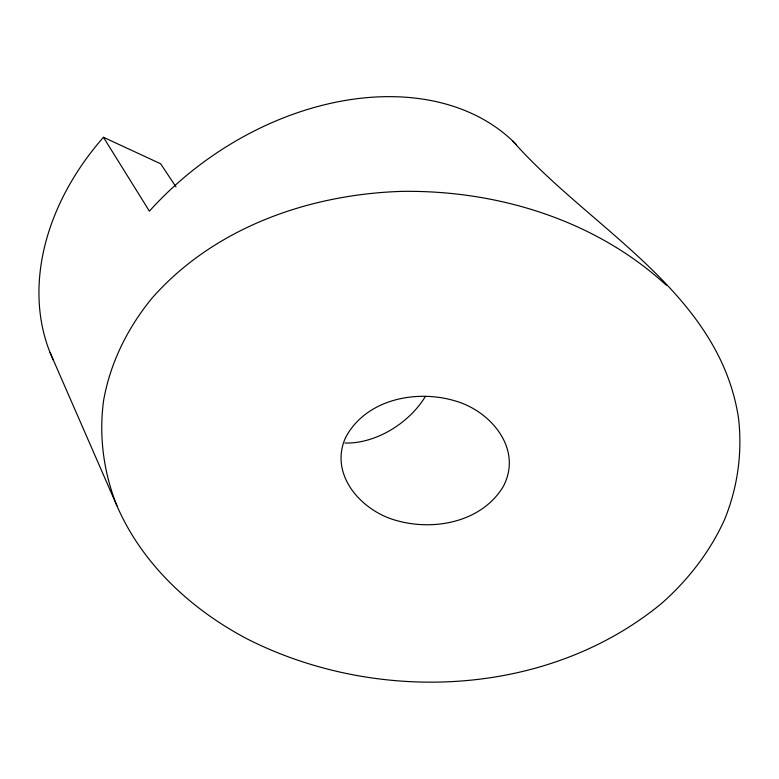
<?xml version="1.0" encoding="UTF-8"?>
<svg xmlns="http://www.w3.org/2000/svg" width="779" height="779" viewBox="0 0 779 779"><rect width="100%" height="100%" fill="white"/><g stroke="black" fill="none" stroke-linecap="round" stroke-linejoin="round"><path stroke-width="1.17" d="M53.498 360.434A244.402 186.892 -35.4 0 1 103.451 137.289L160.62 163.746L175.966 186.833M666.308 285.221C595.263 219.921 497.401 190.057 402.013 191.371C309.448 194.234 214.176 227.4 151.866 298.328C127.62 327.959 110.219 362.819 103.568 400.679C98.777 436.318 103.626 472.483 116.947 505.834C142.323 564.337 191.283 609.421 247.001 638.848C376.705 704.576 546.955 697.546 661.381 603.618C687.945 580.18 709.981 551.902 724.577 519.525C737.684 487.43 742.523 452.58 738.511 418.128C719.358 291.989 589.654 228.588 512.952 141.233M103.451 137.289L149.402 211.177A261.559 188.09 -35.6 0 1 516.35 144.612M50.129 352.683L116.947 505.834M425.441 396.345A72.145 48.97 -35.7 0 1 344.961 443.008M345.623 437.486C328.748 474.8 361.534 511.082 396.375 520.489C434.195 531.307 481.86 522.096 503.312 486.447C522.816 449.356 491.461 411.702 456.124 401.195C416.989 389.081 366.12 398.877 345.623 437.486"/></g></svg>
